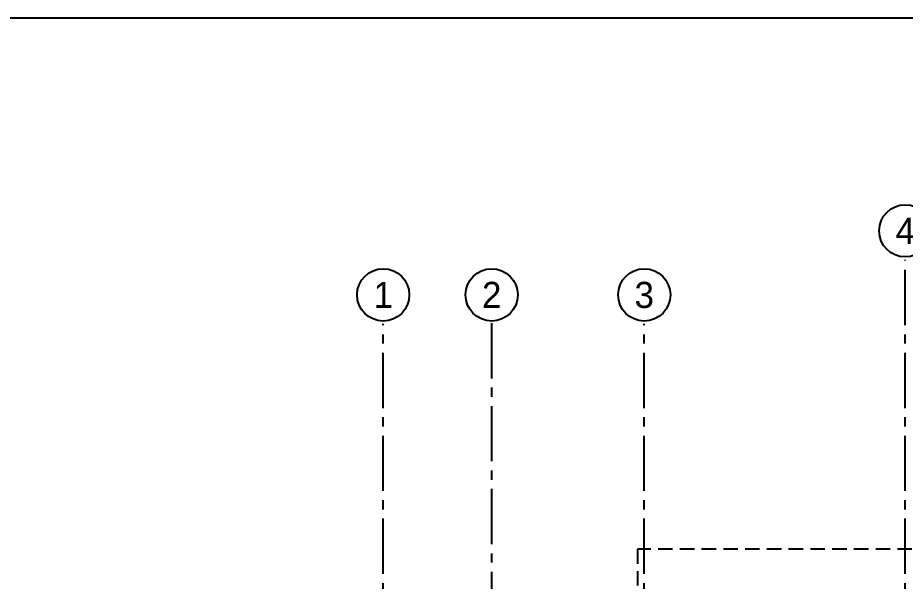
# Model space of a CAD drawing. Header units: millimetres. Extents: x -276609 to 1081398, y -453808 to 472098.
# Drawn here: x 320663 to 335964, y 173936 to 183646 of the extents above; entities that cross this region are included whole.
import ezdxf
from ezdxf.enums import TextEntityAlignment as Align

# ---------------------------------------------------------------- set-up
doc = ezdxf.new("R2010")
doc.units = ezdxf.units.MM
doc.header["$MEASUREMENT"] = 0
doc.linetypes.add('CENTER2', pattern=[28.575, 19.05, -3.175, 3.175, -3.175])
doc.linetypes.add('DASHED2', pattern=[0.375, 0.25, -0.125])
doc.layers.add('A-Anno-Grid Lines', color=7, linetype='Continuous', true_color=0xbbc3bd)
doc.layers.add('A-Detail Lines', color=241, linetype='Continuous', lineweight=25)
for name, color, linetype in [('Anno_Frames', 7, 'Continuous'), ('Anno_Labels', 7, 'Continuous'), ('Dimension', 7, 'Continuous')]:
    doc.layers.add(name, color=color, linetype=linetype)
doc.styles.get("Standard").update_dxf_attribs({"font": ''})
doc.styles.get('Standard').set_extended_font_data('Gill Sans MT')

# ---------------------------------------------------------------- blocks, each defined once
blk = doc.blocks.new('Grid Head')
blk.add_circle((0, 0), 3)
at = {"layer": 'Anno_Labels'}
blk.add_attdef('GRID_NAME', text='', height=3, dxfattribs=at).set_placement((0, 0), align=Align.MIDDLE_CENTER)
blk = doc.blocks.new('grd din')
at = {"layer": 'A-Anno-Grid Lines', "linetype": 'CENTER2', "ltscale": 50}
for p, q in [((484314, 133526), (484314, 180371)), ((475314, 133526), (475314, 179267)), ((477184, 132609), (477184, 179317)), ((479814, 133526), (479814, 179267))]:
    blk.add_line(p, q, dxfattribs=at)
at = {"layer": 'Anno_Frames'}
ref = blk.add_blockref('Grid Head', (484314, 180871), dxfattribs=dict(at, xscale=150, yscale=150, zscale=150))
ref.add_attrib('GRID_NAME', '4', dxfattribs={"layer": '0', "height": 450}).set_placement((484314, 180871), align=Align.MIDDLE_CENTER)
ref = blk.add_blockref('Grid Head', (475314, 179767), dxfattribs=dict(at, xscale=150, yscale=150, zscale=150))
ref.add_attrib('GRID_NAME', '1', dxfattribs={"layer": '0', "height": 450}).set_placement((475314, 179767), align=Align.MIDDLE_CENTER)
ref = blk.add_blockref('Grid Head', (477184, 179767), dxfattribs=dict(at, xscale=150, yscale=150, zscale=150))
ref.add_attrib('GRID_NAME', '2', dxfattribs={"layer": '0', "height": 450}).set_placement((477184, 179767), align=Align.MIDDLE_CENTER)
ref = blk.add_blockref('Grid Head', (479814, 179767), dxfattribs=dict(at, xscale=150, yscale=150, zscale=150))
ref.add_attrib('GRID_NAME', '3', dxfattribs={"layer": '0', "height": 450}).set_placement((479814, 179767), align=Align.MIDDLE_CENTER)

msp = doc.modelspace()

# ---------------------------------------------------------------- linework, layer by layer
at = {"layer": 'A-Detail Lines', "linetype": 'DASHED2', "ltscale": 1000}
for p, q in [((363078.9, 174487.2), (331348.9, 174487.2)), ((331348.9, 174487.2), (331348.9, 173587.5))]:
    msp.add_line(p, q, dxfattribs=at)
at = {"layer": 'Dimension'}
msp.add_lwpolyline([(306511, 124245.5), (306511, 183645.5), (390511, 183645.5), (390511, 124245.5)], close=True, dxfattribs=at)

# ---------------------------------------------------------------- block references
at = {"layer": 'A-Anno-Grid Lines'}
msp.add_blockref('grd din', (-148350, -897), dxfattribs=at)

doc.saveas('drawing.dxf')
